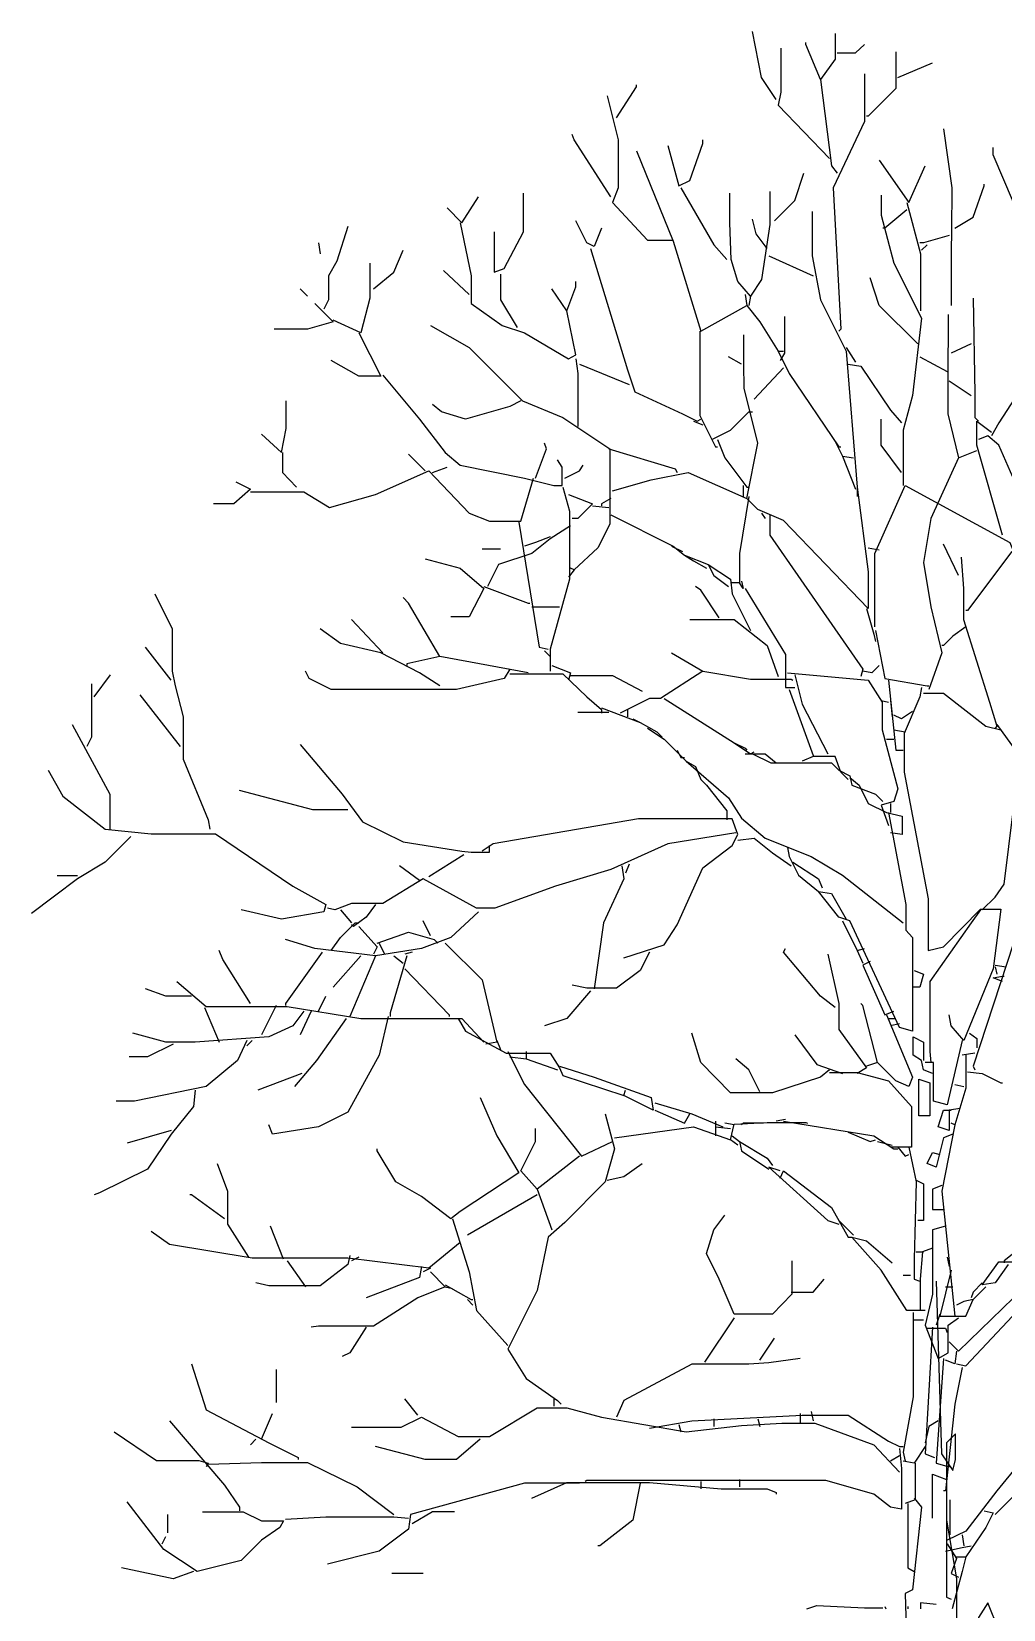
# Model space of a CAD drawing. Header units: centimetres. Extents: x 2004 to 13885, y -3131 to 5891.
# Drawn here: x 5957.9 to 6250.5, y -2701.6 to -2226.2 of the extents above; entities that cross this region are included whole.
import ezdxf

# ---------------------------------------------------------------- set-up
doc = ezdxf.new("R2010")
doc.units = ezdxf.units.CM

msp = doc.modelspace()

# ---------------------------------------------------------------- linework, layer by layer
at = {"color": 84}
for points in [[(6182.09, -2246.65), (6177.66, -2240.01), (6174.89, -2226.16)], [(6199.81, -2226.72), (6199.81, -2234.47), (6195.38, -2240.56), (6190.95, -2230.04), (6190.95, -2229.49)], [(6183.47, -2231.15), (6183.47, -2244.44), (6182.64, -2248.31), (6198.15, -2264.37)], [(6200.36, -2232.53), (6205.9, -2232.53), (6208.67, -2230.04)], [(6218.08, -2232.25), (6218.08, -2243.33), (6209.77, -2251.63), (6209.22, -2251.63)], [(6208.67, -2238.9), (6208.67, -2253.29), (6199.25, -2273.23), (6201.47, -2315.86), (6200.91, -2316.41)], [(6218.63, -2240.01), (6229.15, -2235.58)], [(6133.92, -2252.19), (6140.01, -2242.77), (6140.01, -2242.22)], [(6195.38, -2240.56), (6198.7, -2266.58), (6200.36, -2268.8)], [(6131.15, -2245.54), (6134.47, -2258.83), (6134.47, -2273.23), (6132.81, -2277.66), (6143.33, -2289.01), (6151.08, -2289.01)], [(6132.26, -2275.99), (6121.19, -2258.83), (6120.63, -2257.17)], [(6232.47, -2255.51), (6234.97, -2273.23), (6234.83, -2286.51), (6234.76, -2292.05), (6234.76, -2308.66)], [(6140.01, -2262.15), (6151.08, -2289.28), (6159.39, -2316.41), (6173.23, -2308.66), (6177.11, -2313.64), (6182.64, -2322.5), (6184.3, -2322.5)], [(6149.42, -2260.49), (6152.75, -2272.67), (6156.07, -2271.01), (6159.94, -2259.94), (6159.94, -2258.83)], [(6266.25, -2288.18), (6253.51, -2277.66), (6247.42, -2263.26), (6247.42, -2261.05)], [(6213.1, -2264.92), (6221.95, -2277.66), (6226.94, -2266.58)], [(6181.54, -2283.19), (6187.63, -2277.1), (6190.4, -2268.8)], [(6235.8, -2285.41), (6241.33, -2282.08), (6244.65, -2272.67), (6244.65, -2272.12)], [(6082.98, -2279.32), (6087.41, -2283.75), (6092.4, -2275.99)], [(6097.1, -2286.51), (6097.1, -2298.69), (6100.15, -2297.59), (6105.96, -2286.51), (6105.96, -2274.89)], [(6153.3, -2273.23), (6163.27, -2290.39), (6167.14, -2294.82)], [(6180.15, -2274.33), (6180.15, -2284.3), (6177.66, -2300.91), (6174.34, -2305.89), (6170.46, -2301.46), (6168.53, -2294.82), (6168.11, -2283.75), (6168.11, -2274.89)], [(6213.65, -2275.44), (6213.65, -2281.53), (6217.52, -2295.93), (6225.83, -2312.54), (6223.06, -2335.79), (6220.29, -2346.31), (6220.29, -2362.92)], [(6192.89, -2280.42), (6192.89, -2293.71), (6195.38, -2307), (6203.13, -2322.5), (6206.45, -2363.47), (6209.77, -2388.94), (6209.77, -2400.02), (6184.3, -2373.44), (6176.55, -2370.12), (6173.23, -2366.8), (6176.55, -2350.19), (6172.4, -2333.58), (6172.26, -2326.38), (6172.26, -2317.52)], [(6221.4, -2279.87), (6214.76, -2285.41), (6214.2, -2285.41)], [(6221.4, -2277.66), (6225.55, -2293.16), (6225.55, -2310.32)], [(6053.09, -2284.85), (6049.76, -2295.37), (6047.27, -2299.8), (6047.27, -2307), (6045.89, -2309.77)], [(6086.86, -2283.75), (6090.18, -2299.8), (6090.18, -2308.11), (6099.59, -2314.75), (6106.24, -2316.97), (6119.53, -2324.72), (6121.74, -2323.61), (6118.97, -2310.32), (6121.74, -2303.12), (6121.74, -2301.46)], [(6129.49, -2285.41), (6127.28, -2290.94), (6125.06, -2289.84), (6121.74, -2283.19)], [(6179.32, -2291.5), (6176, -2287.07), (6174.89, -2282.64)], [(6044.23, -2289.84), (6044.78, -2293.16)], [(6234.13, -2287.62), (6226.38, -2289.84), (6225.28, -2289.84)], [(6227.49, -2290.39), (6225.83, -2292.05)], [(6059.73, -2295.93), (6059.73, -2306.45), (6056.96, -2316.97), (6048.66, -2313.09)], [(6060.84, -2303.68), (6066.93, -2298.69), (6069.7, -2292.05)], [(6126.17, -2291.5), (6137.24, -2328.04), (6139.46, -2334.68), (6153.85, -2341.33), (6158.28, -2343.54), (6159.39, -2342.99)], [(6179.88, -2293.71), (6193.16, -2299.8)], [(6089.63, -2305.34), (6081.88, -2298.14)], [(6099.04, -2299.25), (6099.04, -2307), (6104.02, -2315.3)], [(6224.72, -2320.29), (6213.1, -2308.66), (6210.33, -2300.36)], [(6038.69, -2303.68), (6040.91, -2305.89)], [(6118.97, -2310.32), (6114.54, -2303.68)], [(6172.68, -2305.34), (6173.23, -2308.66)], [(6043.12, -2308.11), (6048.66, -2313.64), (6040.91, -2315.86), (6030.94, -2315.86)], [(6174.34, -2305.89), (6173.79, -2308.66)], [(6241.33, -2306.45), (6241.89, -2335.24), (6241.89, -2342.43), (6242.99, -2343.54)], [(6078, -2314.75), (6089.63, -2321.4), (6105.68, -2337.45), (6117.86, -2342.43), (6131.98, -2351.85), (6131.98, -2374.55), (6128.38, -2381.74), (6121.19, -2388.39), (6120.08, -2387.84)], [(6184.58, -2311.98), (6184.58, -2323.06), (6183.2, -2325.27)], [(6233.86, -2311.43), (6233.72, -2331.36), (6233.72, -2341.33), (6236.9, -2354.61), (6242.44, -2352.4)], [(6056.41, -2316.97), (6063.05, -2329.98), (6056.41, -2329.98), (6048.1, -2325.27)], [(6159.11, -2316.41), (6159.11, -2341.88), (6162.71, -2349.08), (6168.25, -2346.31), (6173.79, -2340.77), (6174.89, -2340.77)], [(6258.77, -2319.18), (6258.77, -2329.15), (6249.08, -2344.1), (6246.87, -2347.97)], [(6171.57, -2326.38), (6167.69, -2324.16)], [(6182.64, -2322.5), (6185.97, -2329.15), (6200.91, -2351.29), (6201.47, -2351.29)], [(6203.13, -2321.4), (6205.9, -2325.82)], [(6225.28, -2324.16), (6233.58, -2328.59)], [(6240.78, -2320.29), (6234.69, -2323.06)], [(6121.74, -2324.72), (6122.29, -2329.15), (6122.29, -2345.2)], [(6122.85, -2326.38), (6137.8, -2332.47)], [(6184.3, -2327.49), (6175.45, -2336.9)], [(6203.68, -2326.38), (6207.56, -2326.93), (6216.42, -2340.22), (6219.74, -2344.1)], [(6063.61, -2329.7), (6074.68, -2342.99), (6082.43, -2352.95), (6086.86, -2356.83), (6106.24, -2360.71), (6115.1, -2362.92), (6117.59, -2362.92), (6117.59, -2357.38), (6116.2, -2355.17)], [(6234.13, -2331.36), (6240.78, -2335.79)], [(6027.06, -2347.42), (6033.15, -2352.95), (6034.54, -2345.76), (6034.54, -2337.45)], [(6105.13, -2337.45), (6101.81, -2339.11), (6088.52, -2342.99), (6081.32, -2340.77), (6078.55, -2338.56)], [(6157.18, -2343.54), (6159.94, -2344.65)], [(6219.74, -2359.04), (6213.65, -2350.74), (6213.65, -2342.99)], [(6250.19, -2377.87), (6242.44, -2350.74), (6242.44, -2343.54), (6246.87, -2346.86)], [(6259.88, -2388.94), (6259.88, -2382.3), (6256.84, -2368.46), (6249.08, -2350.74), (6245.76, -2347.97), (6242.99, -2349.08)], [(6033.43, -2352.95), (6033.43, -2359.04), (6037.58, -2363.47)], [(6109.56, -2360.71), (6112.88, -2351.85), (6112.33, -2350.19)], [(6131.71, -2351.85), (6151.64, -2357.94), (6152.19, -2359.04)], [(6162.71, -2349.08), (6163.82, -2351.29), (6164.37, -2351.29)], [(6164.37, -2349.08), (6166.59, -2354.61), (6173.23, -2363.47), (6173.79, -2363.47)], [(6199.81, -2349.63), (6202.02, -2354.06), (6205.9, -2364.03)], [(6076.34, -2358.49), (6071.36, -2353.51)], [(6078.55, -2359.04), (6082.98, -2357.38)], [(6118.42, -2360.71), (6122.85, -2358.49), (6123.96, -2356.83)], [(6202.02, -2354.06), (6205.34, -2354.61)], [(6236.9, -2354.61), (6228.6, -2372.89), (6226.38, -2386.17), (6228.6, -2399.46), (6231.92, -2413.3), (6228.04, -2424.38)], [(6019.31, -2361.81), (6023.74, -2364.03), (6018.76, -2368.46), (6012.67, -2368.46)], [(6023.74, -2364.86), (6039.8, -2364.86), (6047.55, -2369.56), (6061.39, -2365.69), (6077.45, -2358.49), (6089.63, -2371.23), (6095.72, -2373.72), (6105.13, -2373.72), (6109.01, -2360.71)], [(6132.81, -2364.58), (6144.44, -2361.26), (6155.51, -2359.04), (6173.23, -2366.8)], [(6117.86, -2363.47), (6119.8, -2370.67), (6119.8, -2391.16), (6113.99, -2412.2), (6113.99, -2418.84)], [(6119.53, -2365.69), (6126.72, -2368.46), (6122.29, -2372.89), (6120.63, -2372.89)], [(6132.26, -2366.8), (6129.49, -2368.46), (6129.49, -2369.01)], [(6173.79, -2366.24), (6171.02, -2383.41), (6171.02, -2392.26), (6168.25, -2392.26)], [(6172.12, -2362.92), (6172.12, -2366.24)], [(6206.45, -2363.47), (6206.45, -2366.24)], [(6211.71, -2405.55), (6211.71, -2383.41), (6220.85, -2362.92), (6252.41, -2380.08), (6253.51, -2382.85)], [(6126.72, -2369.01), (6131.71, -2369.56)], [(6132.26, -2371.78), (6151.08, -2381.19), (6154.41, -2383.96), (6161.6, -2386.73), (6163.27, -2390.05), (6167.69, -2393.37)], [(6177.66, -2371.23), (6178.77, -2372.89)], [(6180.15, -2371.78), (6180.15, -2377.87), (6208.11, -2418.29), (6207.56, -2420.5)], [(6120.08, -2375.1), (6113.99, -2378.98), (6108.45, -2383.41), (6098.49, -2386.73), (6095.16, -2393.37)], [(6104.58, -2373.99), (6110.67, -2411.64), (6113.44, -2412.2)], [(6113.99, -2378.42), (6109.56, -2380.08), (6106.24, -2381.19)], [(6150.53, -2381.19), (6153.85, -2382.85)], [(6209.77, -2381.74), (6213.1, -2382.3)], [(6236.9, -2390.05), (6232.47, -2380.64)], [(6076.34, -2385.07), (6086.86, -2387.84), (6094.06, -2393.93), (6089.63, -2402.51), (6084.09, -2402.51)], [(6093.5, -2382.02), (6099.04, -2382.02)], [(6154.41, -2383.96), (6157.18, -2385.62), (6161.05, -2387.84)], [(6237.73, -2384.51), (6238.43, -2393.93), (6238.43, -2403.34), (6246.32, -2428.25), (6248.53, -2435.45), (6247.98, -2436)], [(6264.86, -2426.59), (6264.86, -2418.29), (6261.82, -2391.16), (6252.96, -2382.85), (6239.67, -2400.57), (6239.12, -2400.57)], [(6121.19, -2388.39), (6119.53, -2390.6)], [(6161.6, -2386.73), (6168.25, -2391.16), (6168.8, -2395.59), (6174.34, -2406.66)], [(5994.95, -2395.59), (6000.21, -2406.11), (6000.21, -2418.84), (6001.04, -2423.27), (6003.53, -2432.68), (6003.53, -2445.42), (6011.01, -2463.69), (6011.56, -2466.46)], [(6094.06, -2393.37), (6107.35, -2398.35), (6107.9, -2398.35)], [(6164.93, -2402.78), (6159.39, -2394.48), (6157.73, -2393.37)], [(6171.57, -2391.71), (6172.12, -2393.93), (6171.02, -2392.26)], [(6172.68, -2393.93), (6184.86, -2413.86), (6184.86, -2423.82), (6187.63, -2423.82)], [(6080.77, -2414.41), (6071.36, -2398.35), (6069.7, -2396.69)], [(6108.45, -2399.46), (6116.76, -2399.46)], [(6209.22, -2400.02), (6211.43, -2407.77), (6211.99, -2409.98)], [(6063.61, -2413.3), (6054.19, -2403.34)], [(6156.07, -2403.34), (6169.36, -2403.34), (6179.32, -2411.09), (6182.64, -2420.5)], [(6080.77, -2423.27), (6074.68, -2419.39), (6063.05, -2413.3), (6050.87, -2410.54), (6044.78, -2406.11)], [(6211.99, -2406.66), (6214.76, -2421.06), (6227.49, -2423.27), (6228.04, -2423.27)], [(6239.12, -2405.55), (6235.24, -2408.32), (6232.47, -2411.09), (6231.92, -2411.09)], [(5999.93, -2421.61), (5992.18, -2411.64)], [(6107.35, -2419.39), (6080.77, -2414.41), (6070.8, -2416.63), (6070.8, -2417.18)], [(6112.33, -2412.75), (6113.99, -2414.41)], [(6150.53, -2413.3), (6159.94, -2418.84), (6147.21, -2427.15), (6143.89, -2427.15), (6135.03, -2431.57)], [(6101.81, -2418.29), (6100.15, -2421.06), (6085.75, -2424.38), (6048.1, -2424.38), (6041.46, -2421.06), (6040.35, -2418.84)], [(6101.81, -2419.67), (6117.86, -2419.67), (6125.06, -2426.59), (6129.49, -2430.47), (6129.49, -2431.57)], [(6114.54, -2417.18), (6120.08, -2419.39), (6119.53, -2421.61)], [(6159.94, -2418.84), (6174.34, -2421.33), (6186.52, -2421.33), (6187.07, -2421.61)], [(6185.41, -2419.39), (6209.77, -2421.61), (6213.93, -2428.25), (6213.93, -2436.56), (6218.63, -2454.28), (6217.52, -2458.15), (6213.65, -2459.26), (6215.86, -2465.35)], [(6213.1, -2417.18), (6210.88, -2419.39), (6208.11, -2418.84)], [(5975.85, -2422.72), (5975.85, -2438.77), (5974.47, -2441.54)], [(5976.68, -2426.59), (5981.66, -2419.95)], [(6120.08, -2420.22), (6132.81, -2420.22), (6141.67, -2424.93)], [(6185.97, -2424.38), (6193.16, -2444.31)], [(6187.63, -2419.95), (6189.84, -2428.81), (6197.59, -2443.76)], [(6215.86, -2421.61), (6218.08, -2442.65), (6220.29, -2442.65)], [(6225.83, -2423.82), (6225.28, -2426.59), (6220.57, -2437.66), (6220.57, -2449.29), (6227.77, -2487.5), (6227.77, -2503), (6232.47, -2501.89), (6243.55, -2490.54), (6249.64, -2490.54), (6247.42, -2508.53), (6238.56, -2530.13), (6234.69, -2525.7), (6234.13, -2522.38)], [(6002.7, -2441.54), (5990.52, -2426.04)], [(6148.32, -2427.15), (6169.36, -2440.43), (6172.68, -2442.09), (6173.23, -2442.65)], [(6213.65, -2427.7), (6215.86, -2428.25)], [(6216.42, -2427.7), (6216.97, -2432.68)], [(6226.38, -2425.48), (6232.47, -2425.48), (6245.21, -2435.45), (6249.64, -2436.56)], [(6244.1, -2490.82), (6247.98, -2486.94), (6250.74, -2483.07), (6253.51, -2460.37), (6262.37, -2431.57), (6265.14, -2426.59), (6266.8, -2426.59)], [(6131.71, -2431.3), (6122.29, -2431.3)], [(6129.49, -2429.91), (6141.12, -2434.34), (6146.1, -2437.11), (6147.76, -2438.77)], [(6137.24, -2430.47), (6137.24, -2432.68)], [(6138.9, -2433.24), (6141.12, -2434.34)], [(6223.06, -2431.02), (6219.74, -2433.24), (6217.52, -2432.13)], [(5970.04, -2434.9), (5981.39, -2455.94), (5981.39, -2466.46)], [(6143.33, -2436), (6148.32, -2439.33), (6154.96, -2445.97), (6167.69, -2457.04), (6171.57, -2463.13), (6178.77, -2469.22), (6192.61, -2474.76), (6202.02, -2480.3), (6220.29, -2494.69)], [(6217.52, -2436.56), (6220.85, -2437.11)], [(6248.53, -2434.9), (6256.84, -2446.52)], [(6038.69, -2440.99), (6051.42, -2455.94), (6057.52, -2464.24), (6069.7, -2470.33), (6087.41, -2473.1), (6090.18, -2473.38), (6095.72, -2473.38), (6095.72, -2471.44)], [(6152.19, -2442.65), (6153.3, -2444.86), (6154.41, -2444.86)], [(6169.36, -2440.43), (6174.34, -2443.76), (6175.45, -2443.2)], [(6215.31, -2439.33), (6217.52, -2439.33)], [(6154.96, -2445.97), (6157.73, -2447.63), (6159.39, -2451.51), (6161.05, -2453.17), (6167.14, -2460.92), (6167.14, -2463.69)], [(6172.68, -2443.76), (6178.77, -2443.76), (6182.09, -2446.52)], [(6174.89, -2443.76), (6180.43, -2446.52), (6198.7, -2446.52), (6200.91, -2448.74), (6204.24, -2450.4), (6204.79, -2453.17), (6211.99, -2455.94), (6214.2, -2458.15)], [(6203.68, -2451.51), (6201.47, -2449.29), (6199.81, -2444.59), (6193.16, -2444.59), (6189.84, -2445.97)], [(5962.84, -2448.74), (5967.27, -2456.49), (5980, -2466.46), (5993.84, -2467.84), (6013.22, -2467.84), (6036.48, -2483.62), (6046.44, -2489.16), (6045.89, -2491.37), (6033.15, -2493.59), (6020.97, -2490.82)], [(6204.24, -2450.95), (6207.01, -2453.17), (6209.77, -2458.7), (6215.31, -2461.47), (6220.02, -2462.58), (6220.02, -2468.12), (6216.42, -2467.56)], [(6053.09, -2460.64), (6042.57, -2460.64), (6020.42, -2454.83)], [(6215.86, -2461.47), (6221.12, -2489.16), (6221.12, -2496.91), (6223.06, -2499.12), (6223.06, -2527.36), (6219.19, -2526.25), (6204.24, -2494.14), (6200.91, -2493.03), (6194.82, -2485.28)], [(6216.42, -2458.7), (6216.42, -2461.47)], [(6136.14, -2505.21), (6148.32, -2501.34), (6152.19, -2495.25), (6159.94, -2478.08), (6168.8, -2471.44), (6170.46, -2468.12), (6168.8, -2463.41), (6140.57, -2463.41), (6096.83, -2470.89), (6093.5, -2473.1)], [(5987.75, -2468.67), (5980, -2476.42), (5971.7, -2481.4), (5957.86, -2491.92)], [(6169.91, -2467.56), (6149.42, -2470.89), (6132.26, -2478.64), (6115.65, -2483.62), (6097.38, -2490.26), (6091.84, -2490.26), (6075.79, -2481.4), (6063.61, -2488.88), (6054.19, -2488.88), (6049.21, -2490.82), (6047, -2490.26)], [(6170.46, -2469.78), (6175.45, -2469.22), (6180.98, -2473.65), (6186.52, -2477.53)], [(6185.41, -2471.99), (6185.97, -2474.76), (6188.73, -2480.3), (6194.82, -2485.28), (6198.7, -2485.83), (6203.13, -2493.59)], [(6087.97, -2474.21), (6077.45, -2480.85)], [(6187.07, -2476.42), (6194.82, -2481.4), (6195.93, -2484.17)], [(5971.7, -2480.57), (5965.61, -2480.57)], [(6074.68, -2481.96), (6068.59, -2477.53)], [(6135.58, -2477.53), (6136.14, -2481.4), (6130.05, -2494.69), (6127.28, -2514.62)], [(6137.8, -2476.98), (6136.69, -2479.74)], [(6050.87, -2490.82), (6054.19, -2494.69)], [(6061.39, -2489.16), (6058.62, -2493.03), (6054.75, -2495.8), (6054.19, -2495.25)], [(6243.55, -2490.82), (6240.78, -2494.69), (6228.32, -2512.41), (6228.32, -2533.45), (6228.6, -2536.77)], [(6092.4, -2491.37), (6084.09, -2499.12), (6075.23, -2502.44), (6061.39, -2504.66), (6043.12, -2502.44), (6034.26, -2499.68)], [(6048.1, -2503), (6050.87, -2499.12), (6055.3, -2494.69), (6056.41, -2494.69)], [(6056.41, -2495.8), (6061.94, -2501.89), (6060.84, -2504.11)], [(6078, -2498.57), (6075.79, -2494.14)], [(6202.02, -2494.14), (6206.45, -2503), (6208.67, -2502.44)], [(6061.94, -2500.78), (6071.36, -2497.46), (6079.11, -2499.68), (6080.22, -2500.78)], [(6023.74, -2519.05), (6015.44, -2505.77), (6014.33, -2503)], [(6045.33, -2503.55), (6034.26, -2519.05), (6034.26, -2519.61)], [(6056.96, -2504.66), (6048.66, -2514.07)], [(6061.39, -2504.66), (6053.64, -2522.93)], [(6062.5, -2500.78), (6064.16, -2504.11)], [(6070.8, -2504.66), (6065.82, -2521.82), (6065.82, -2522.93)], [(6066.93, -2504.66), (6069.7, -2506.87)], [(6072.46, -2503.55), (6070.25, -2504.11)], [(6082.43, -2500.78), (6093.5, -2511.86), (6097.93, -2530.68), (6094.61, -2531.23)], [(6143.89, -2503.55), (6141.12, -2509.09), (6133.92, -2514.35), (6125.06, -2514.35), (6120.63, -2513.52)], [(6199.81, -2520.16), (6195.38, -2516.84), (6184.3, -2503.55), (6184.86, -2502.44)], [(6197.59, -2504.11), (6200.91, -2519.05), (6200.91, -2526.81), (6209.22, -2538.43), (6206.45, -2540.09)], [(6206.45, -2503), (6208.11, -2506.87)], [(6253.51, -2500.78), (6241.33, -2537.88), (6241.89, -2538.99)], [(6070.25, -2508.53), (6083.54, -2522.38), (6083.54, -2522.93)], [(6210.33, -2506.32), (6208.11, -2507.43), (6214.76, -2522.38), (6217.52, -2521.27)], [(6223.62, -2509.09), (6226.38, -2510.2), (6225.28, -2514.07), (6223.06, -2514.07)], [(6247.98, -2507.43), (6251.3, -2507.98)], [(6247.98, -2507.98), (6248.53, -2510.2)], [(6006.02, -2516.84), (5998.27, -2516.84), (5992.18, -2514.62)], [(6001.59, -2512.41), (6010.45, -2519.88), (6034.81, -2519.88), (6056.96, -2523.48), (6087.41, -2523.48), (6094.06, -2530.68)], [(6250.19, -2512.41), (6247.42, -2511.3), (6250.19, -2510.75), (6250.74, -2510.75)], [(6031.49, -2519.61), (6027.06, -2528.47)], [(6044.23, -2521.27), (6046.44, -2516.84)], [(6126.17, -2515.18), (6118.97, -2523.48), (6112.33, -2525.7)], [(6215.31, -2522.38), (6223.06, -2541.2), (6221.95, -2543.97), (6218.08, -2542.31), (6212.54, -2536.77), (6208.11, -2519.61), (6207.56, -2519.05)], [(6039.8, -2521.27), (6036.48, -2525.7), (6029.28, -2529.02), (6007.13, -2530.68), (5998.27, -2530.68), (5988.31, -2527.91)], [(6009.9, -2520.16), (6014.33, -2530.68)], [(6065.27, -2522.93), (6062.5, -2534.56), (6053.09, -2551.72), (6044.23, -2556.15), (6030.39, -2558.36), (6029.28, -2555.6)], [(6052.53, -2523.48), (6043.67, -2536.22), (6037.03, -2543.97)], [(6042.01, -2521.27), (6038.69, -2528.47)], [(6086.31, -2523.48), (6088.52, -2527.36), (6100.7, -2534), (6113.99, -2534), (6116.76, -2538.43), (6117.86, -2540.65), (6136.14, -2546.74), (6136.69, -2545.08)], [(6215.86, -2523.48), (6218.08, -2523.48)], [(6198.15, -2538.99), (6195.38, -2541.2), (6180.98, -2545.91), (6168.25, -2545.91), (6159.39, -2536.77), (6156.62, -2527.91)], [(6187.63, -2528.47), (6194.27, -2537.33), (6202.02, -2540.09)], [(6219.19, -2525.14), (6216.42, -2525.7)], [(6229.15, -2540.09), (6226.38, -2538.99), (6225.83, -2536.22), (6223.34, -2534.56), (6223.34, -2529.02), (6226.38, -2530.68), (6226.38, -2536.22)], [(6240.23, -2527.91), (6242.44, -2529.57), (6242.44, -2532.34)], [(6022.63, -2530.13), (6019.87, -2536.22), (6010.45, -2543.97), (5988.86, -2548.4), (5983.32, -2548.4)], [(6000.49, -2531.23), (5992.74, -2535.11), (5987.2, -2535.11)], [(6024.3, -2530.13), (6022.63, -2531.79)], [(6097.93, -2530.13), (6099.04, -2532.9)], [(6101.25, -2533.45), (6106.24, -2543.42), (6123.4, -2565.01), (6132.81, -2560.58)], [(6106.79, -2533.45), (6106.79, -2535.66)], [(6238.01, -2530.13), (6233.58, -2549.51), (6229.43, -2548.4), (6229.43, -2536.77), (6226.94, -2536.77)], [(6101.81, -2535.11), (6106.79, -2535.66), (6116.2, -2538.99)], [(6116.76, -2537.88), (6127.28, -2541.2), (6144.44, -2547.29), (6144.99, -2551.17), (6136.14, -2546.74)], [(6177.11, -2545.63), (6173.79, -2538.99), (6169.91, -2535.66)], [(6212.54, -2536.77), (6209.22, -2537.88)], [(6239.12, -2534.56), (6239.12, -2544.52), (6235.8, -2555.6), (6234.69, -2555.04)], [(6241.89, -2534), (6238.01, -2534.56)], [(6039.24, -2540.09), (6025.96, -2545.08)], [(6198.15, -2539.82), (6206.45, -2539.82), (6215.86, -2542.31), (6222.78, -2550.06), (6222.78, -2562.24), (6216.42, -2562.24)], [(6225, -2541.75), (6228.32, -2542.86), (6228.32, -2552.83), (6225, -2552.83), (6225, -2541.75)], [(6239.67, -2539.54), (6244.1, -2540.09), (6249.64, -2542.86), (6250.19, -2542.86)], [(6007.13, -2545.08), (6006.58, -2550.06), (5999.93, -2558.36), (5992.74, -2568.88), (5978.34, -2576.08), (5976.68, -2576.64)], [(6092.95, -2547.29), (6097.93, -2558.92), (6104.58, -2569.99), (6086.86, -2581.62), (6084.09, -2583.83), (6075.23, -2577.19), (6067.48, -2572.76), (6061.94, -2563.35), (6061.94, -2562.79)], [(6235.8, -2543.42), (6238.56, -2543.97)], [(6130.6, -2552.27), (6133.37, -2562.79), (6130.6, -2572.76), (6118.42, -2584.94), (6113.44, -2589.37), (6110.11, -2605.43), (6101.25, -2623.14), (6106.79, -2632), (6116.2, -2638.65), (6117.31, -2639.75)], [(6145.55, -2548.95), (6156.62, -2552.27), (6166.03, -2556.15)], [(6145.55, -2551.17), (6154.41, -2555.04), (6156.07, -2552.27)], [(6237.46, -2550.61), (6234.13, -2551.17), (6234.13, -2557.26), (6230.81, -2556.15), (6232.47, -2551.17), (6234.69, -2551.17)], [(5999.93, -2557.26), (5986.65, -2561.13)], [(6122.85, -2565.01), (6110.11, -2574.97), (6105.13, -2569.44), (6109.56, -2560.58), (6109.56, -2556.7)], [(6133.37, -2559.47), (6157.18, -2556.15), (6168.25, -2560.03)], [(6163.82, -2554.49), (6163.82, -2558.92)], [(6163.82, -2556.15), (6168.25, -2556.7)], [(6169.36, -2555.6), (6166.59, -2555.04)], [(6170.46, -2561.69), (6168.25, -2560.03), (6169.36, -2555.32), (6179.32, -2554.9), (6190.95, -2554.9), (6191.5, -2555.04)], [(6178.21, -2555.04), (6172.12, -2555.04), (6171.57, -2555.6)], [(6184.86, -2553.94), (6182.09, -2554.49)], [(6184.3, -2554.49), (6211.43, -2558.92), (6217.52, -2562.79), (6218.63, -2562.79)], [(6235.8, -2555.6), (6231.92, -2575.53), (6235.8, -2613.18)], [(6168.8, -2558.92), (6171.02, -2560.58), (6171.57, -2563.35), (6179.88, -2568.88)], [(6171.02, -2560.58), (6179.32, -2565.56), (6180.98, -2567.78)], [(6203.68, -2557.81), (6210.33, -2560.58), (6211.99, -2560.03)], [(6212.54, -2560.58), (6216.97, -2561.69)], [(6218.63, -2562.24), (6220.85, -2565.01), (6221.95, -2564.45)], [(6221.95, -2562.24), (6224.17, -2572.76), (6223.62, -2596.01), (6223.62, -2602.1), (6225.28, -2602.66)], [(6235.24, -2558.36), (6232.47, -2559.47), (6230.26, -2568.33), (6227.49, -2567.22), (6229.15, -2563.9), (6231.37, -2564.45)], [(6013.78, -2567.22), (6016.82, -2575.53), (6016.82, -2585.49), (6023.19, -2595.46)], [(6131.15, -2572.21), (6136.14, -2571.1), (6141.67, -2567.22)], [(6183.2, -2569.44), (6179.88, -2568.33), (6197.59, -2584.39), (6200.91, -2585.49)], [(6183.2, -2571.65), (6184.3, -2569.44), (6198.7, -2580.51), (6203.68, -2589.37), (6204.79, -2589.37)], [(6015.99, -2583.83), (6006.02, -2576.64), (6005.47, -2576.64)], [(6110.11, -2576.64), (6089.07, -2588.82)], [(6110.11, -2574.97), (6114.54, -2587.16)], [(6224.17, -2572.21), (6226.38, -2573.31), (6226.38, -2584.39), (6224.72, -2584.39)], [(6231.92, -2573.87), (6229.15, -2574.97), (6229.15, -2581.06), (6232.47, -2581.06)], [(6033.71, -2596.01), (6029.83, -2586.05)], [(6084.64, -2583.83), (6089.63, -2599.89), (6091.84, -2611.52), (6101.25, -2622.04)], [(6186.8, -2596.57), (6186.8, -2606.53), (6180.98, -2612.62), (6169.36, -2612.62), (6164.93, -2602.1), (6161.05, -2594.35), (6163.27, -2587.16), (6166.59, -2582.73)], [(6200.91, -2584.39), (6205.34, -2588.82)], [(6233.03, -2586.05), (6229.15, -2587.16), (6229.15, -2606.53), (6226.94, -2615.95), (6230.81, -2625.91), (6233.86, -2624.25), (6233.86, -2615.95), (6236.9, -2613.73)], [(6086.86, -2591.03), (6077.45, -2598.78), (6053.09, -2595.74), (6024.3, -2595.74), (5999.38, -2591.58), (5993.84, -2587.71)], [(6226.94, -2611.52), (6221.4, -2611.52), (6213.65, -2599.34), (6204.79, -2589.37), (6209.22, -2590.48), (6216.97, -2597.12)], [(6053.64, -2594.91), (6053.09, -2597.67), (6044.78, -2604.04), (6029.28, -2604.04), (6025.4, -2603.21)], [(6056.41, -2595.46), (6054.19, -2596.57)], [(6224.17, -2593.8), (6226.38, -2593.8)], [(6229.15, -2592.69), (6226.11, -2593.8), (6225.41, -2602.1), (6225.41, -2611.52)], [(6233.58, -2595.46), (6234.13, -2598.23)], [(6234.13, -2620.93), (6236.9, -2623.7), (6253.51, -2607.64), (6266.8, -2593.25), (6269.02, -2596.57), (6269.02, -2609.86), (6270.12, -2610.41)], [(6251.85, -2597.67), (6247.98, -2603.21), (6244.1, -2603.76), (6249.08, -2596.84), (6254.62, -2596.84), (6254.07, -2593.8), (6250.74, -2596.57), (6250.74, -2597.12)], [(6034.81, -2596.57), (6040.35, -2604.32)], [(6078, -2599.89), (6082.43, -2604.32), (6074.13, -2607.64), (6060.84, -2616.22), (6044.23, -2616.22), (6042.01, -2616.5)], [(6075.23, -2598.23), (6074.68, -2601.55), (6058.62, -2607.64)], [(6078, -2598.78), (6075.79, -2599.89)], [(6234.69, -2599.34), (6231.37, -2613.18), (6239.12, -2613.18), (6241.33, -2608.19)], [(6236.35, -2627.57), (6239.12, -2628.13), (6257.94, -2608.19), (6265.69, -2599.89), (6267.35, -2602.1), (6264.03, -2641.41), (6261.26, -2651.93), (6261.26, -2662.45)], [(6082.43, -2603.76), (6090.18, -2608.19), (6090.74, -2608.19)], [(6082.43, -2604.32), (6084.64, -2604.87)], [(6186.52, -2605.98), (6193.16, -2605.98), (6196.49, -2602.1)], [(6222.51, -2601), (6220.29, -2601)], [(6230.26, -2602.66), (6231.78, -2654.7), (6235.24, -2659.69), (6236.07, -2656.36), (6236.07, -2648.61), (6233.31, -2651.38), (6233.31, -2674.63), (6236.35, -2692.35), (6236.35, -2728.89), (6237.46, -2729.45)], [(6233.03, -2604.32), (6235.24, -2604.32)], [(6245.21, -2604.32), (6241.33, -2608.19), (6238.56, -2608.75), (6236.35, -2609.86)], [(6244.1, -2603.21), (6241.33, -2605.98), (6240.78, -2607.64)], [(6089.07, -2608.19), (6090.74, -2609.86)], [(6169.36, -2613.73), (6160.5, -2627.02)], [(6223.34, -2612.07), (6223.34, -2637.54), (6220.29, -2654.15), (6220.85, -2656.92)], [(6223.62, -2614.28), (6226.38, -2614.28)], [(6231.37, -2612.62), (6230.26, -2615.95)], [(6058.62, -2616.5), (6053.64, -2624.25), (6051.42, -2625.36)], [(6229.15, -2616.5), (6226.94, -2654.7), (6229.71, -2655.81)], [(6227.49, -2616.78), (6233.03, -2616.78), (6233.58, -2618.16)], [(6177.11, -2626.47), (6181.54, -2619.82)], [(6236.35, -2623.7), (6235.8, -2627.57), (6233.03, -2626.47)], [(6006.02, -2627.57), (6010.45, -2641.41), (6029.28, -2651.38), (6038.14, -2655.81), (6038.14, -2656.36)], [(6189.29, -2625.91), (6179.88, -2627.3), (6173.79, -2627.71), (6156.62, -2627.71), (6136.14, -2638.65), (6133.92, -2643.63)], [(6232.47, -2625.91), (6230.26, -2657.47), (6234.13, -2658.58)], [(6238.01, -2628.68), (6235.8, -2639.75), (6233.03, -2665.78), (6232.47, -2665.78)], [(6031.49, -2629.23), (6031.49, -2639.2)], [(6074.13, -2643.08), (6070.25, -2638.09)], [(6115.1, -2638.09), (6115.1, -2640.31)], [(6027.06, -2650.27), (6030.39, -2642.52)], [(6054.19, -2646.67), (6069.14, -2646.67), (6075.23, -2643.63), (6086.31, -2649.44), (6095.72, -2649.44), (6110.11, -2640.86), (6118.97, -2640.86), (6129.49, -2643.63), (6154.96, -2648.06), (6171.57, -2646.12), (6183.75, -2645.43), (6193.72, -2645.43), (6211.43, -2651.93), (6219.19, -2660.24)], [(6143.89, -2646.95), (6156.62, -2644.74), (6189.84, -2643.08), (6203.68, -2643.08), (6215.86, -2650.83), (6219.19, -2652.49), (6220.29, -2652.49)], [(6189.29, -2642.52), (6189.29, -2645.29)], [(6192.61, -2641.97), (6193.16, -2644.74)], [(5999.38, -2644.74), (6015.99, -2664.11), (6020.42, -2670.76), (6020.42, -2671.87)], [(6152.75, -2645.84), (6153.3, -2648.06)], [(6163.27, -2644.18), (6163.27, -2646.4)], [(6176.55, -2644.18), (6177.11, -2646.4)], [(6230.81, -2644.74), (6228.04, -2646.4), (6226.94, -2651.38)], [(5982.77, -2648.06), (5995.5, -2656.64), (6008.24, -2656.64), (6011.01, -2657.47), (6010.45, -2658.58)], [(6025.4, -2650.27), (6023.74, -2651.93)], [(6092.95, -2650.27), (6085.75, -2656.36), (6076.34, -2656.36), (6061.39, -2652.49)], [(6226.94, -2652.49), (6223.62, -2657.47), (6220.29, -2656.92)], [(6261.26, -2650.27), (6248.53, -2665.78), (6239.12, -2677.96), (6233.58, -2680.72)], [(6011.01, -2657.75), (6027.06, -2657.33), (6040.91, -2657.33), (6055.85, -2664.67), (6066.93, -2672.97)], [(6219.19, -2653.04), (6219.74, -2659.13), (6219.74, -2671.31), (6216.42, -2670.76), (6211.43, -2666.88), (6197.04, -2662.73), (6125.06, -2662.73), (6124.51, -2663.01)], [(6219.19, -2655.26), (6216.42, -2656.92)], [(6223.89, -2657.47), (6223.89, -2668.54), (6220.85, -2669.65)], [(6229.15, -2674.08), (6229.15, -2660.79), (6233.3, -2662.45), (6233.3, -2697.89), (6234.69, -2698.44)], [(6260.71, -2658.02), (6256.84, -2659.69), (6256.28, -2664.67), (6247.98, -2672.97)], [(6122.85, -2663.56), (6106.24, -2663.56), (6071.91, -2672.97), (6071.36, -2677.4), (6062.5, -2684.05), (6047, -2687.92)], [(6108.45, -2667.99), (6118.97, -2663.28), (6143.89, -2663.28), (6165.48, -2665.22), (6179.32, -2665.22), (6182.09, -2666.33), (6182.09, -2666.88)], [(6141.12, -2663.56), (6138.9, -2674.63), (6128.94, -2682.39), (6128.38, -2682.39)], [(6159.39, -2663.01), (6159.39, -2665.22)], [(6171.02, -2662.45), (6171.02, -2664.67)], [(6009.35, -2672.14), (6021.53, -2672.14), (6027.06, -2674.91), (6033.71, -2674.91), (6032.6, -2676.85), (6027.06, -2680.72), (6020.97, -2686.82), (6007.69, -2690.14), (5997.72, -2683.49), (5986.65, -2669.1)], [(6223.62, -2667.99), (6225.83, -2670.76), (6223.06, -2695.67), (6220.85, -2696.78)], [(6221.68, -2669.65), (6221.68, -2689.03), (6223.62, -2690.14)], [(6234.41, -2679.06), (6234.41, -2668.54)], [(5998.83, -2672.97), (5998.83, -2678.51)], [(6034.26, -2674.36), (6046.44, -2673.67), (6066.93, -2673.67), (6071.36, -2674.08)], [(6085.2, -2672.14), (6078.55, -2672.14), (6072.46, -2675.74)], [(6244.65, -2671.87), (6247.42, -2672.42), (6245.21, -2676.85), (6239.12, -2685.71), (6238.01, -2690.14), (6235.08, -2701.37)], [(5997.17, -2681.83), (5998.27, -2679.62)], [(6238.01, -2679.06), (6238.56, -2682.39)], [(6233.03, -2684.05), (6238.01, -2682.94), (6240.78, -2682.39)], [(6233.58, -2681.83), (6236.35, -2686.26), (6234.69, -2690.69), (6236.9, -2691.8)], [(6236.35, -2685.71), (6239.12, -2685.71)], [(6006.58, -2690.14), (6000.49, -2692.35), (5984.98, -2689.03)], [(6075.79, -2690.69), (6066.37, -2690.69)], [(6220.85, -2696.78), (6222.37, -2748.83), (6225.83, -2753.81), (6226.66, -2750.49), (6226.66, -2742.74), (6223.89, -2745.5), (6223.89, -2768.76), (6226.94, -2786.48), (6226.94, -2823.02), (6228.04, -2823.57)], [(6230.26, -2700.1), (6225.55, -2699.55), (6225.55, -2701.37)], [(6249.08, -2707.85), (6245.76, -2699.55), (6242.99, -2703.98), (6242.99, -2728.89), (6242.99, -2759.9), (6242.99, -2765.99), (6246.32, -2765.44)], [(6191.29, -2701.37), (6194.27, -2700.38), (6208.67, -2701.07), (6214.2, -2701.07)], [(6214.76, -2700.66), (6215.04, -2701.37)], [(6221.68, -2700.66), (6221.7, -2701.37)]]:
    msp.add_lwpolyline(points, dxfattribs=at)

doc.saveas('drawing.dxf')
